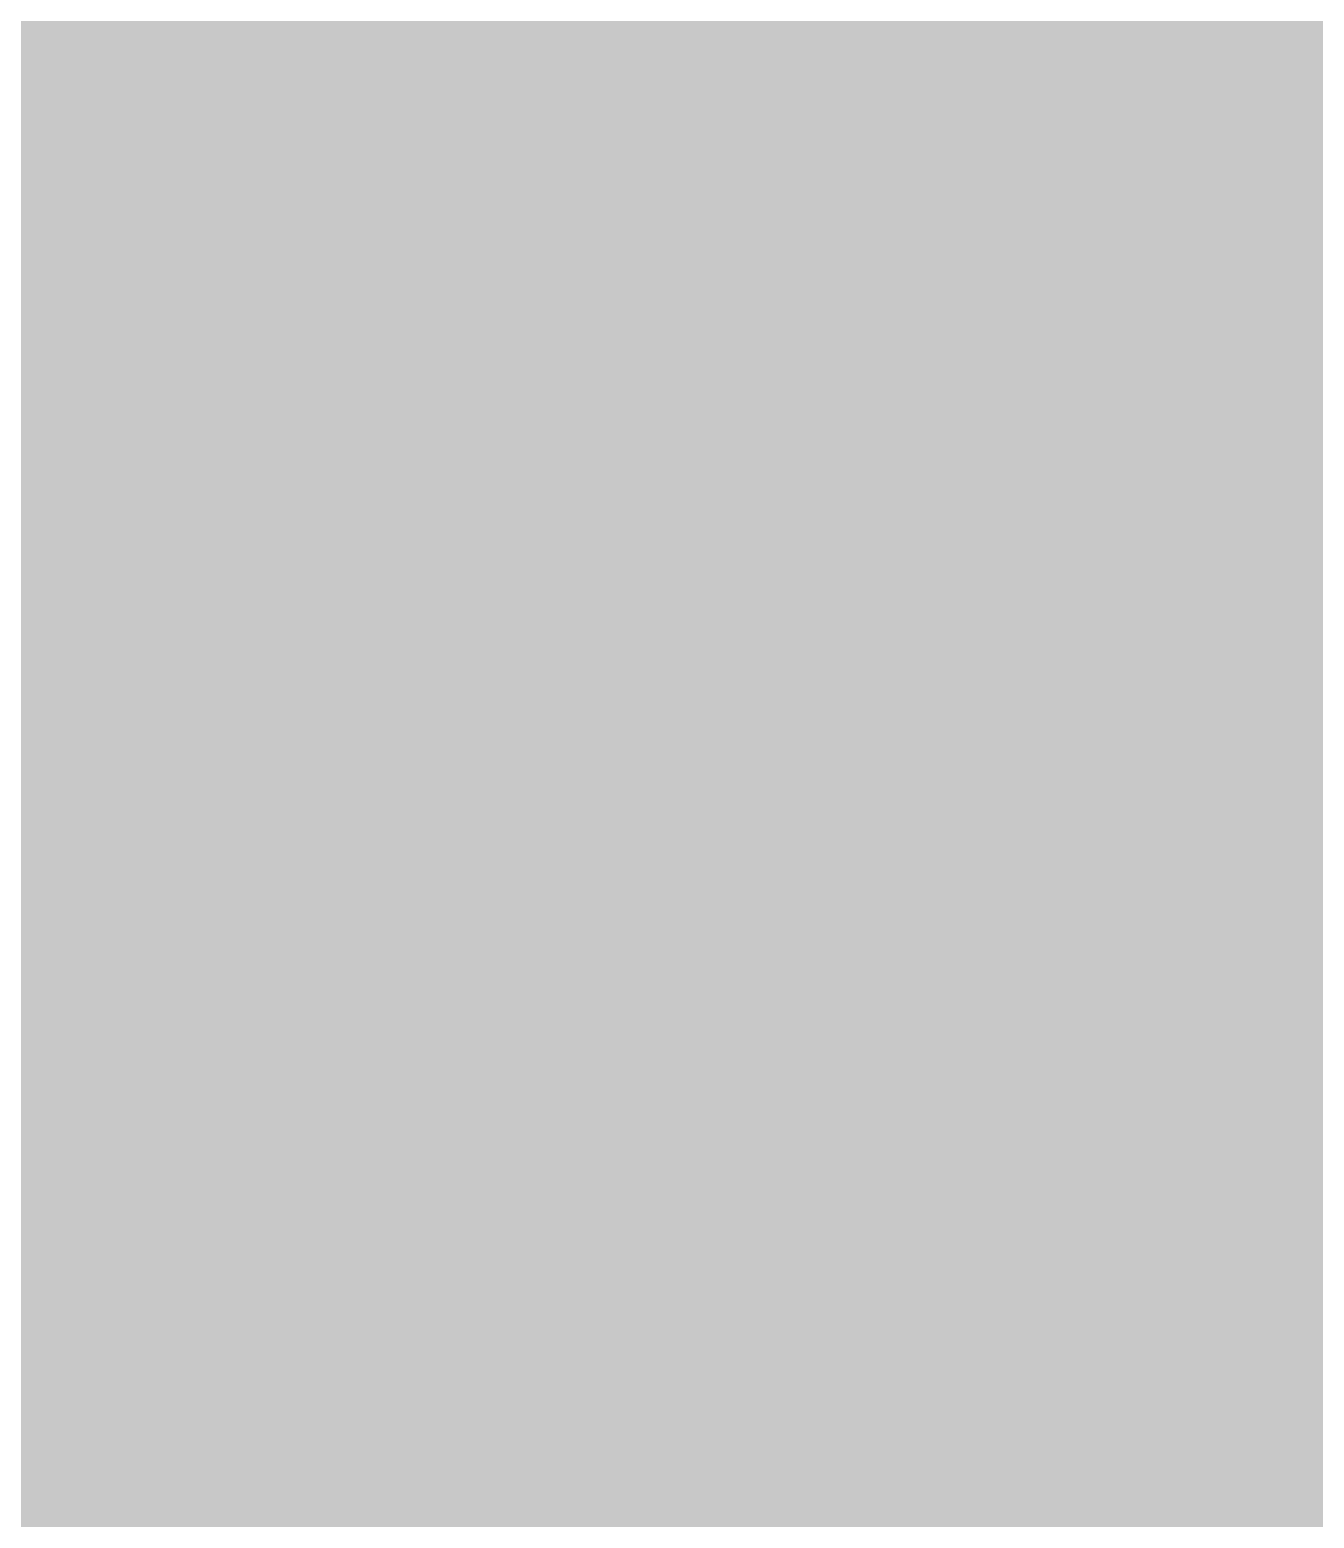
# Model space of a CAD drawing. Header units: inches. Extents: x -4169 to -1846, y 9706 to 12377.
# Drawn here: x -3464.279 to -3463.02, y 10412.58 to 10414.039 of the extents above; entities that cross this region are included whole.
import ezdxf

# ---------------------------------------------------------------- set-up
doc = ezdxf.new("R2010")
doc.units = ezdxf.units.IN
doc.header["$MEASUREMENT"] = 0
doc.layers.add('P-PIPE-1', color=3, linetype='Continuous', lineweight=5)

msp = doc.modelspace()

# ---------------------------------------------------------------- hatches: boundary and pattern name
at = {"layer": 'P-PIPE-1'}
h = msp.add_hatch(color=256, dxfattribs=at)
h.paths.add_polyline_path([(-3465.1875, 10411.1209), (-3464, 10411.1209), (-3464, 10649.8579), (-3465.1875, 10649.8579), (-3465.1875, 10412.0394)], flags=0)
h.paths.add_polyline_path([(-3465.0284, 10668.8079), (-3464, 10668.8079), (-3464, 10669.0579), (-3465.1875, 10669.0579), (-3465.1875, 10668.8079), (-3465.0576, 10668.8079)], flags=0)
h.paths.add_polyline_path([(-3464.8397, 10707.2079), (-3464, 10707.2079), (-3464, 10707.4579), (-3465.1875, 10707.4579), (-3465.1584, 10707.2079), (-3464.8926, 10707.2079)], flags=0)
h.paths.add_polyline_path([(-3464, 10726.4079), (-3464, 10949.9709), (-3465.1875, 10949.9709), (-3465.1591, 10726.4079), (-3464.0915, 10726.4079)], flags=0)
h.paths.add_polyline_path([(-3465.0284, 10968.9209), (-3464, 10968.9209), (-3464, 10969.1709), (-3465.1875, 10969.1709), (-3465.1679, 10968.9209), (-3465.0896, 10968.9209)], flags=0)
h.paths.add_polyline_path([(-3464.1693, 11007.3209), (-3464, 11007.3209), (-3464, 11007.5709), (-3465.1875, 11007.5709), (-3465.1693, 11007.3209), (-3464.184, 11007.3209)], flags=0)
h.paths.add_polyline_path([(-3464.8397, 11026.5209), (-3464, 11026.5209), (-3464, 11122.1894), (-3465.1875, 11122.1894), (-3465.17, 11026.5209), (-3464.9469, 11026.5209)], flags=0)
h = msp.add_hatch(color=256, dxfattribs=at)
h.paths.add_polyline_path([(-3462.813, 10411.1209), (-3462.8125, 10411.1209), (-3462.8218, 10649.8579), (-3464, 10649.8579), (-3464, 10411.1209), (-3462.853, 10411.1209)], flags=0)
h.paths.add_polyline_path([(-3463.7682, 10668.8079), (-3462.8125, 10668.8079), (-3462.8225, 10669.0579), (-3464, 10669.0579), (-3464, 10668.8079)], flags=0)
h.paths.add_polyline_path([(-3463.7788, 10707.2079), (-3462.8125, 10707.2079), (-3462.8239, 10707.4579), (-3464, 10707.4579), (-3464, 10707.2079)], flags=0)
h.paths.add_polyline_path([(-3462.8125, 10726.4079), (-3462.8327, 10949.9709), (-3464, 10949.9709), (-3464, 10726.4079), (-3462.8245, 10726.4079)], flags=0)
h.paths.add_polyline_path([(-3463.8513, 10968.9209), (-3462.8125, 10968.9209), (-3462.8334, 10969.1709), (-3464, 10969.1709), (-3464, 10968.9209)], flags=0)
h.paths.add_polyline_path([(-3463.1603, 11007.3209), (-3462.8125, 11007.3209), (-3462.8348, 11007.5709), (-3464, 11007.5709), (-3464, 11007.3209), (-3463.2958, 11007.3209)], flags=0)
h.paths.add_polyline_path([(-3462.8125, 11026.5209), (-3462.839, 11122.1894), (-3464, 11122.1894), (-3464, 11026.5209), (-3462.8355, 11026.5209)], flags=0)

doc.saveas('drawing.dxf')
